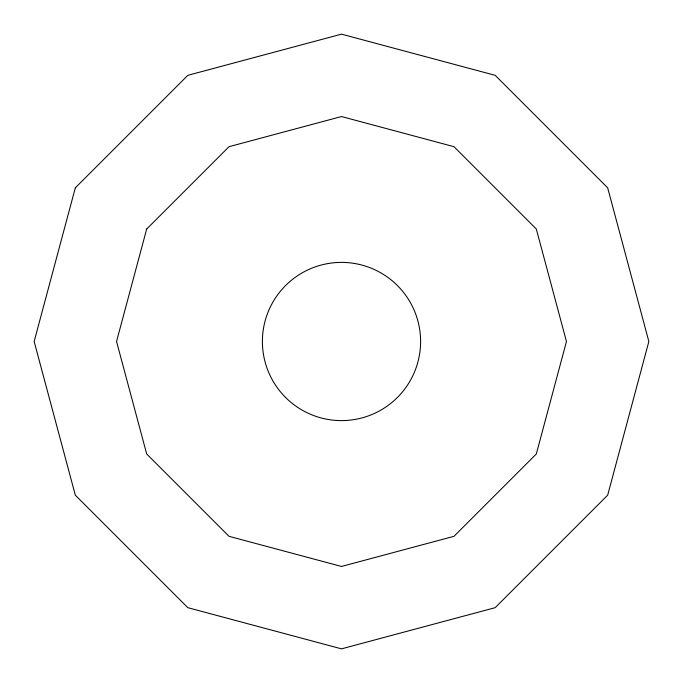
<?xml version="1.0" encoding="UTF-8"?>
<svg xmlns="http://www.w3.org/2000/svg" width="683" height="683" viewBox="0 0 683 683"><rect width="100%" height="100%" fill="white"/><g stroke="black" fill="none" stroke-linecap="round" stroke-linejoin="round"><path stroke-width="1.02" d="M75.326 187.825L34.15 341.5L75.326 495.175L187.825 607.674L341.5 648.85L495.175 607.674L607.674 495.175L648.85 341.5L607.674 187.825L495.175 75.326L341.5 34.15L187.825 75.326L75.326 187.825M146.683 229.018L116.545 341.5L146.683 453.982L229.018 536.317L341.5 566.455L453.982 536.317L536.317 453.982L566.455 341.5L536.317 229.018L453.982 146.683L341.5 116.545L229.018 146.683L146.683 229.018M285.562 397.438A79.108 79.108 0 0 0 417.911 361.973A79.108 79.108 0 0 0 321.027 265.089A79.108 79.108 0 0 0 285.562 397.438"/></g></svg>
